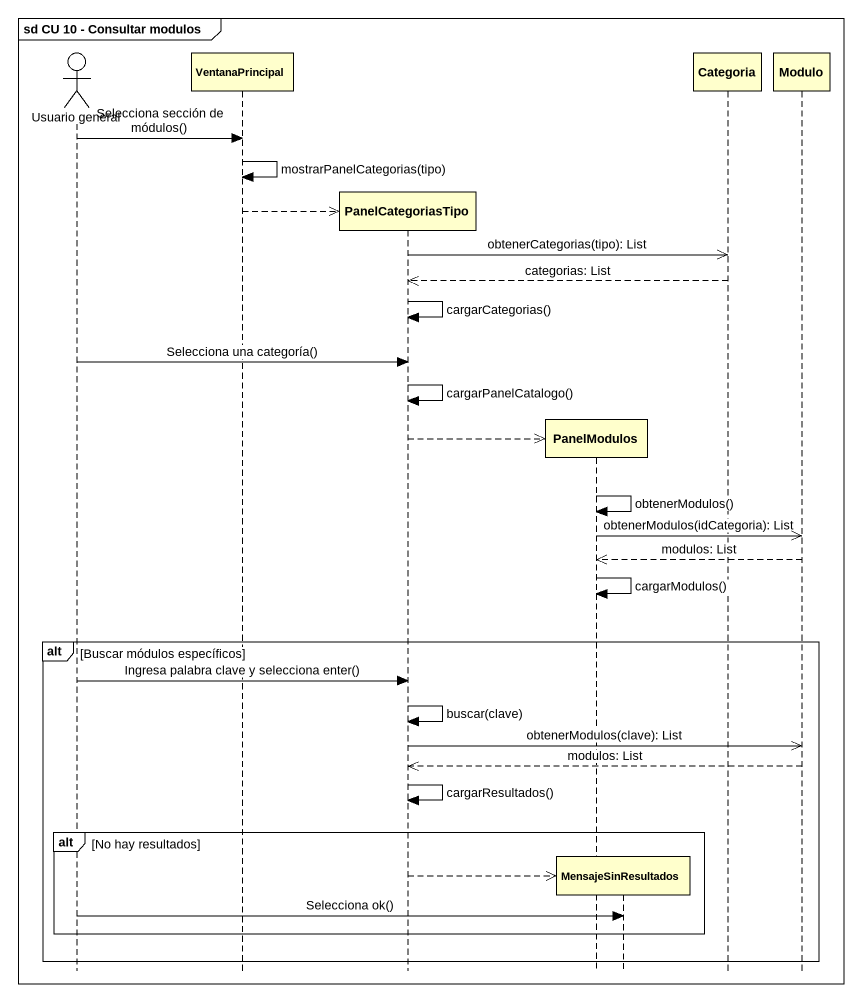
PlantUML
@startuml
mainframe sd CU 10 - Consultar modulos
hide footbox
actor "Usuario general" as Usuario_general
participant VentanaPrincipal
participant PanelCategoriasTipo
participant PanelModulos
participant MensajeSinResultados
participant Categoria
participant Modulo

Usuario_general -> VentanaPrincipal : Selecciona sección de módulos()
VentanaPrincipal -> VentanaPrincipal : mostrarPanelCategorias(tipo)
VentanaPrincipal -->> PanelCategoriasTipo **
PanelCategoriasTipo ->> Categoria : obtenerCategorias(tipo): List
Categoria -->> PanelCategoriasTipo : categorias: List
PanelCategoriasTipo -> PanelCategoriasTipo : cargarCategorias()
Usuario_general -> PanelCategoriasTipo : Selecciona una categoría()
PanelCategoriasTipo -> PanelCategoriasTipo : cargarPanelCatalogo()
PanelCategoriasTipo -->> PanelModulos **
PanelModulos -> PanelModulos : obtenerModulos()
PanelModulos ->> Modulo : obtenerModulos(idCategoria): List
Modulo -->> PanelModulos : modulos: List
PanelModulos -> PanelModulos : cargarModulos()
alt Buscar módulos específicos
  Usuario_general -> PanelCategoriasTipo : Ingresa palabra clave y selecciona enter()
  PanelCategoriasTipo -> PanelCategoriasTipo : buscar(clave)
  PanelCategoriasTipo ->> Modulo : obtenerModulos(clave): List
  Modulo -->> PanelCategoriasTipo : modulos: List
  PanelCategoriasTipo -> PanelCategoriasTipo : cargarResultados()
  alt No hay resultados
    PanelCategoriasTipo -->> MensajeSinResultados **
    Usuario_general -> MensajeSinResultados : Selecciona ok()
  end
end
@enduml
